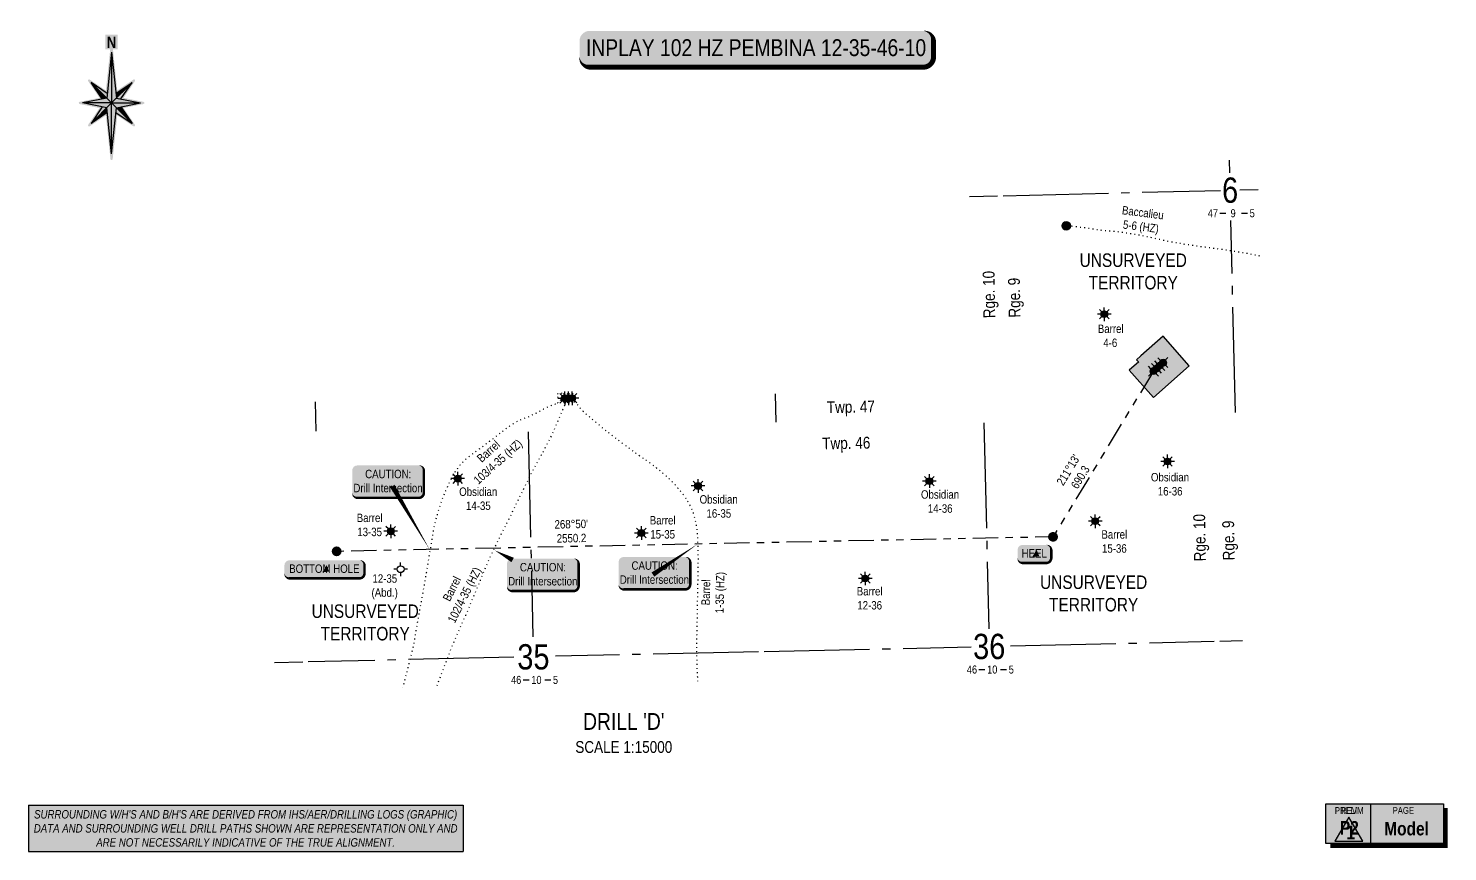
# Model space of a CAD drawing. Extents: x 608923 to 639703, y 5874498 to 5880756.
# Drawn here: x 618103 to 623152, y 5874498 to 5877428 of the extents above; entities that cross this region are included whole.
import ezdxf
from ezdxf.enums import TextEntityAlignment as Align

# ---------------------------------------------------------------- set-up
doc = ezdxf.new("R2010")
doc.units = 0
doc.header["$LTSCALE"] = 5
for name, pattern in [('foc-DOT', [1, 0.2, -0.8]), ('foc-DRILLPATH', [14.75, 6, -1.75, 1.75, -1.75, 1.75, -1.75]), ('foc-QUARTERLINE', [33, 25, -3, 2, -3])]:
    doc.linetypes.add(name, pattern=pattern)
for name, color, linetype in [('10', 1, 'Continuous'), ('9', 3, 'Continuous'), ('AS-DRILL', 8, 'foc-DOT'), ('AS-DRILL-T', 8, 'Continuous'), ('AS-UNDERLAY-H', 141, 'Continuous'), ('C-WS-S', 8, 'Continuous'), ('CG-NORTH', 7, 'Continuous'), ('CG-NOTES', 7, 'Continuous'), ('CG-PRELIM', 7, 'Continuous'), ('CG-REVISION', 7, 'Continuous'), ('D-TXT', 6, 'Continuous'), ('DETAIL-T', 7, 'Continuous'), ('F-WS-S', 8, 'Continuous'), ('L-BD', 7, 'Continuous'), ('L-MON', 1, 'Continuous'), ('L-SECLBL', 7, 'Continuous'), ('L-SECQ', 8, 'foc-QUARTERLINE'), ('L-UNS-T', 3, 'Continuous'), ('P-PDRILLPATH', 12, 'foc-DRILLPATH'), ('P-PROPOSED', 10, 'Continuous'), ('P-PROPOSED-H', 21, 'Continuous')]:
    doc.layers.add(name, color=color, linetype=linetype)
doc.styles.add('0', font='ARIALN.TTF')
doc.styles.add('80', font='ARIALN.TTF', dxfattribs={"height": 10})
doc.styles.add('80CG', font='ARIALN.TTF', dxfattribs={"height": 10})
doc.styles.add('80L', font='ARIALN.TTF', dxfattribs={"height": 10})
doc.styles.add('BOLD', font='ARIALNB.TTF')
doc.styles.add('SIMPLEX', font='ARIALN.TTF')

# ---------------------------------------------------------------- blocks, each defined once
blk = doc.blocks.new('WC')
at = {"layer": 'L-MON'}
h = blk.add_hatch(color=255, dxfattribs=at)
h.dxf.hatch_style = 1
edge = h.paths.add_edge_path()
edge.add_arc((0, 0), 0.9, 0, 360)
at = {"layer": 'L-MON', "color": 240, "flags": 128}
for points in [[(-0.62, 0.5), (-1.23, 1.12)], [(0.52, 0.61), (1.13, 1.21)], [(-1.18, -1.18), (-0.56, -0.57)], [(1.16, -1.18), (0.56, -0.57)]]:
    blk.add_lwpolyline(points, dxfattribs=at)
at = {"layer": 'L-MON', "color": 240}
for radius in [0.8, 0.373]:
    blk.add_circle((0, 0), radius, dxfattribs=at)
blk = doc.blocks.new('L-SECLBL')
at = {"layer": '9', "color": 7}
for p, q in [((-5.1, -27.8), (-12.3, -27.8)), ((20.7, -27.8), (13.5, -27.8))]:
    blk.add_line(p, q, dxfattribs=at)
at = {"layer": '10', "color": 2, "style": 'SIMPLEX'}
blk.add_attdef('SEC', text='', height=30, dxfattribs=at).set_placement((0, 0), align=Align.MIDDLE)
at = {"layer": '10', "color": 5, "style": '80L'}
blk.add_attdef('TWP', text='', height=9.5, dxfattribs=at).set_placement((-14.4, -27.4), align=Align.MIDDLE_RIGHT)
blk.add_attdef('RGE', text='', height=9.5, dxfattribs=at).set_placement((3.6, -27.4), align=Align.MIDDLE_CENTER)
blk.add_attdef('MER', text='', height=9.5, dxfattribs=at).set_placement((23.2, -27.4), align=Align.MIDDLE_LEFT)
blk = doc.blocks.new('*U638')
h = blk.add_hatch(color=254)
edge = h.paths.add_edge_path()
edge.add_line((-41.5, -11.5), (41.5, -11.5))
edge.add_arc((41.5, -5.5), 6, 270, 360)
edge.add_line((47.5, -5.5), (47.5, 4))
edge.add_arc((41.5, 4), 6, 0, 90)
edge.add_line((41.5, 10), (-41.5, 10))
edge.add_arc((-41.5, 4), 6, 90, 180)
edge.add_line((-47.5, 4), (-47.5, -5.5))
edge.add_arc((-41.5, -5.5), 6, 180, 270)
at = {"color": 1, "flags": 128}
blk.add_lwpolyline([(-41.5, -11.5, 3, 3, 0), (41.5, -11.5, 3, 3, 0.414214), (47.5, -5.5, 3, 3, 0), (47.5, 4, 3, 0, 0.414214), (41.5, 10, 0, 0, 0), (-41.5, 10, 0, 0, 0.414214), (-47.5, 4, 0, 0, 0), (-47.5, -5.5, 0, 3, 0.414214)], format="xyseb", close=True, dxfattribs=at)
blk.add_lwpolyline([(5.8, -3.4, 0, 10, 0), (0, 0, 5, 5, 0)], format="xyseb", dxfattribs=at)
at = {"color": 1, "style": '80'}
blk.add_attdef('ENTER_TEXT_001', (-36, -5), '', height=10, dxfattribs=at)
blk = doc.blocks.new('GAS')
h = blk.add_hatch(color=255)
h.dxf.hatch_style = 1
edge = h.paths.add_edge_path()
edge.add_arc((0, 0), 0.9, 0, 360)
for p, q in [((-0.81, 0), (-1.62, 0)), ((-0.57, 0.57), (-1.14, 1.14)), ((0, 0.81), (0, 1.62)), ((0.57, 0.57), (1.14, 1.14)), ((1.62, 0), (0.81, 0)), ((-0.57, -0.57), (-1.14, -1.14)), ((0, -0.81), (0, -1.62)), ((1.14, -1.14), (0.57, -0.57))]:
    blk.add_line(p, q)
blk.add_circle((0, 0), 0.8)
blk = doc.blocks.new('BH-Existing')
at = {"layer": 'AS-DRILL-T'}
h = blk.add_hatch(color=256, dxfattribs=at)
h.dxf.hatch_style = 1
edge = h.paths.add_edge_path()
edge.add_arc((0, 0), 1, 0, 360)
blk.add_circle((0, 0), 1, dxfattribs=at)
blk = doc.blocks.new('GABD')
for p, q in [((-0.81, 0), (-1.62, 0)), ((0, 0.81), (0, 1.62)), ((1.62, 0), (0.81, 0)), ((0, -0.81), (0, -1.62))]:
    blk.add_line(p, q)
blk.add_circle((0, 0), 0.8)
blk = doc.blocks.new('*U642')
h = blk.add_hatch(color=50)
edge = h.paths.add_edge_path()
edge.add_line((-36.5, -20), (36.5, -20))
edge.add_arc((36.5, -14), 6, 270, 360)
edge.add_line((42.5, -14), (42.5, 12.5))
edge.add_arc((36.5, 12.5), 6, 0, 90)
edge.add_line((36.5, 18.5), (-36.5, 18.5))
edge.add_arc((-36.5, 12.5), 6, 90, 180)
edge.add_line((-42.5, 12.5), (-42.5, -14))
edge.add_arc((-36.5, -14), 6, 180, 270)
at = {"color": 240, "flags": 128}
blk.add_lwpolyline([(-36.5, -20, 3, 3, 0), (36.5, -20, 3, 3, 0.414214), (42.5, -14, 3, 3, 0), (42.5, 12.5, 3, 0, 0.414214), (36.5, 18.5, 0, 0, 0), (-36.5, 18.5, 0, 0, 0.414214), (-42.5, 12.5, 0, 0, 0), (-42.5, -14, 0, 3, 0.414214)], format="xyseb", close=True, dxfattribs=at)
at = {"color": 240, "style": '80'}
blk.add_attdef('ENTER_TEXT_001', (-26.8, -4.9), '', height=10, dxfattribs=at)
blk = doc.blocks.new('rev')
at = {"layer": 'AS-UNDERLAY-H'}
h = blk.add_hatch(color=256, dxfattribs=at)
h.dxf.hatch_style = 1
h.paths.add_polyline_path([(-71.5, -23.2), (-71.5, 24.2), (67.8, 24.2), (67.8, -23.2)])
blk.add_line((-18.5, 24.2), (-18.5, -23.2))
at = {"color": 5, "flags": 128}
blk.add_lwpolyline([(-44.4, 8.2), (-60.9, -20.4), (-27.8, -20.4)], close=True, dxfattribs=at)
at = {"layer": 'CG-NOTES', "flags": 128}
blk.add_lwpolyline([(-71.5, -23.2), (-71.5, 24.2), (67.8, 24.2), (67.8, -23.2)], close=True, dxfattribs=at)
at = {"layer": 'CG-NOTES', "const_width": 5, "flags": 128}
blk.add_lwpolyline([(70.3, 19.2), (70.3, -25.7), (-66.5, -25.7)], dxfattribs=at)
at = {"attachment_point": 1}
for s, width, insert, char_height, style in [('\\pi4.196;REV.', 28.288, (-57.7, 20.1), 8, '80L'), ('\\pi3.528;PAGE', 31.329, (4, 20.2), 8, '80L'), ('\\pi6.7268;{\\fArial Narrow|b1|i0|c0|p34;\\C14;1}', 19.216, (-53.9, -2), 16, '80')]:
    blk.add_mtext_dynamic_manual_height_columns(s, width=width, gutter_width=45, heights=[0], dxfattribs=dict(at, insert=insert, char_height=char_height, style=style))
at = {"layer": 'CG-NOTES', "linetype": 'Continuous', "insert": (24.1, -5.5), "char_height": 16, "attachment_point": 5, "style": '80CG'}
blk.add_mtext('{\\fArial Narrow|b1|i0|c0|p34;\\C14;Model}', dxfattribs=at)
blk = doc.blocks.new('blk_Prelim_page')
h = blk.add_hatch(color=141)
h.dxf.hatch_style = 1
h.paths.add_polyline_path([(-71.5, -23.2), (-71.5, 24.2), (67.8, 24.2), (67.8, -23.2)])
blk.add_line((-18.5, 24.2), (-18.5, -23.2))
at = {"layer": 'CG-NOTES', "flags": 128}
blk.add_lwpolyline([(-71.5, -23.2), (-71.5, 24.2), (67.8, 24.2), (67.8, -23.2)], close=True, dxfattribs=at)
at = {"layer": 'CG-NOTES', "const_width": 5, "flags": 128}
blk.add_lwpolyline([(70.3, 19.2), (70.3, -25.7), (-66.5, -25.7)], dxfattribs=at)
at = {"attachment_point": 1}
for s, width, insert, char_height, style in [('\\pi-2.2187;PRELIM', 28.288, (-58.8, 20.1), 8, '80L'), ('\\pi3.528;PAGE', 31.329, (4, 20.2), 8, '80L'), ('\\pi10.693;{\\fArial Narrow|b1|i0|c0|p34;\\C14;P2}', 41.555, (-65.7, 3.6), 16, '80')]:
    blk.add_mtext_dynamic_manual_height_columns(s, width=width, gutter_width=45, heights=[0], dxfattribs=dict(at, insert=insert, char_height=char_height, style=style))
at = {"layer": 'CG-NOTES', "linetype": 'Continuous', "insert": (24.1, -5.5), "char_height": 16, "attachment_point": 5, "style": '80CG'}
blk.add_mtext('{\\fArial Narrow|b1|i0|c0|p34;\\C14;Model}', dxfattribs=at)
blk = doc.blocks.new('NORTH')
h = blk.add_hatch(color=141)
h.dxf.hatch_style = 1
edge = h.paths.add_edge_path()
edge.add_line((-2.5, 97.8), (-11.3, 97.8))
edge.add_line((-11.3, 97.8), (-11.3, 124.5))
edge.add_line((-11.3, 124.5), (11.4, 124.5))
edge.add_line((11.4, 124.5), (11.4, 97.8))
edge.add_line((11.4, 97.8), (2.5, 97.8))
edge.add_line((2.5, 97.8), (10.4, 22.8))
edge.add_line((10.4, 22.8), (39.9, 42.7))
edge.add_arc((41, 41), 2, -34, 124, ccw=False)
edge.add_line((42.7, 39.9), (22, 9.2))
edge.add_line((22, 9.2), (58.3, 2))
edge.add_arc((57.9, 0), 2, -78.6499, 78.6499, ccw=False)
edge.add_line((58.3, -2), (22, -9.2))
edge.add_line((22, -9.2), (42.7, -39.9))
edge.add_arc((41, -41), 2, -124, 34, ccw=False)
edge.add_line((39.9, -42.7), (10.4, -22.8))
edge.add_line((10.4, -22.8), (2, -102.6))
edge.add_arc((0, -102.4), 2, 186, 354, ccw=False)
edge.add_line((-2, -102.6), (-10.4, -22.8))
edge.add_line((-10.4, -22.8), (-39.9, -42.7))
edge.add_arc((-41, -41), 2, 146, 304, ccw=False)
edge.add_line((-42.7, -39.9), (-22, -9.2))
edge.add_line((-22, -9.2), (-58.3, -2))
edge.add_arc((-57.9, 0), 2, 101.3501, 258.6499, ccw=False)
edge.add_line((-58.3, 2), (-22, 9.2))
edge.add_line((-22, 9.2), (-42.7, 39.9))
edge.add_arc((-41, 41), 2, 56, 214, ccw=False)
edge.add_line((-39.9, 42.7), (-10.4, 22.8))
edge.add_line((-10.4, 22.8), (-2.5, 97.8))
at = {"linetype": 'Continuous'}
for points in [[(0, 92.8), (-8.8, 8.8), (0, 0)], [(-37.3, 37.3), (-17, 7.2), (-8.8, 8.8)], [(37.3, 37.3), (7.9, 17.5), (8.8, 8.8)], [(0, 0), (-52.8, 0), (-8.8, -8.8)], [(8.8, 8.8), (0, 0), (52.8, 0)], [(8.8, -8.8), (0, 0), (0, -92.8)], [(-7.9, -17.5), (-8.8, -8.8), (-37.3, -37.3)], [(17, -7.2), (8.8, -8.8), (37.3, -37.3)]]:
    blk.add_hatch(color=14, dxfattribs=at).paths.add_polyline_path(points)
at = {"color": 14, "linetype": 'Continuous'}
for p, q in [((0, 92.8), (-8.8, 8.8)), ((0, 92.8), (0, 0)), ((0, 92.8), (8.8, 8.8)), ((0, 0), (-37.3, 37.3)), ((-17, 7.2), (-37.3, 37.3)), ((-7.9, 17.5), (-37.3, 37.3)), ((0, 0), (37.3, 37.3)), ((7.9, 17.5), (37.3, 37.3)), ((17, 7.2), (37.3, 37.3)), ((-8.8, 8.8), (-52.8, 0)), ((0, 0), (-52.8, 0)), ((0, 0), (-37.3, -37.3)), ((0, 0), (37.3, -37.3)), ((0, -92.8), (0, 0)), ((0, 0), (52.8, 0)), ((8.8, 8.8), (52.8, 0)), ((-8.8, -8.8), (-52.8, 0)), ((-17, -7.2), (-37.3, -37.3)), ((-7.9, -17.5), (-37.3, -37.3)), ((0, -92.8), (-8.8, -8.8)), ((0, -92.8), (8.8, -8.8)), ((7.9, -17.5), (37.3, -37.3)), ((8.8, -8.8), (52.8, 0)), ((16.9, -7), (17, -7.2)), ((17, -7.2), (37.3, -37.3))]:
    blk.add_line(p, q, dxfattribs=at)
at = {"color": 14, "style": 'BOLD'}
blk.add_text('N', height=21.1, dxfattribs=at).set_placement((0, 110.6), align=Align.MIDDLE_CENTER)
blk = doc.blocks.new('*T230')
at = {"layer": 'CG-NOTES', "color": 0, "lineweight": -2, "transparency": 16777216}
for p, q in [((0, 0), (515.7, 0)), ((0, 0), (0, -55)), ((515.7, 0), (515.7, -55)), ((0, -55), (515.7, -55))]:
    blk.add_line(p, q, dxfattribs=at)
at = {"layer": 'CG-NOTES', "color": 254, "transparency": 16777216}
blk.add_solid([(0, 0), (0, -55), (515.7, 0), (515.7, -55)], dxfattribs=at)
at = {"layer": 'CG-NOTES', "transparency": 16777216, "insert": (257.8, -27.5), "char_height": 10, "width": 510.698, "attachment_point": 5, "style": '0'}
blk.add_mtext("{\\fArial Narrow|b0|i1|c0|p34;SURROUNDING W/H'S AND B/H'S ARE DERIVED FROM IHS/AER/DRILLING LOGS (GRAPHIC) DATA AND SURROUNDING WELL DRILL PATHS SHOWN ARE REPRESENTATION ONLY AND ARE NOT NECESSARILY INDICATIVE OF THE TRUE ALIGNMENT.}", dxfattribs=at)
blk = doc.blocks.new('Drill Disclaimer')
blk.add_blockref('*T230', (-221, 20.2))
blk = doc.blocks.new('*U731')
h = blk.add_hatch(color=255)
edge = h.paths.add_edge_path()
edge.add_line((-99, -11.5), (99, -11.5))
edge.add_arc((99, -5.5), 6, 270, 360)
edge.add_line((105, -5.5), (105, 4))
edge.add_arc((99, 4), 6, 0, 90)
edge.add_line((99, 10), (-99, 10))
edge.add_arc((-99, 4), 6, 90, 180)
edge.add_line((-105, 4), (-105, -5.5))
edge.add_arc((-99, -5.5), 6, 180, 270)
at = {"color": 14, "flags": 128}
blk.add_lwpolyline([(-99, -11.5, 3, 3, 0), (99, -11.5, 3, 3, 0.414214), (105, -5.5, 3, 3, 0), (105, 4, 3, 0, 0.414214), (99, 10, 0, 0, 0), (-99, 10, 0, 0, 0.414214), (-105, 4, 0, 0, 0), (-105, -5.5, 0, 3, 0.414214)], format="xyseb", close=True, dxfattribs=at)
at = {"color": 14, "style": '80'}
blk.add_attdef('DRILL_001', (-16.45, -5), '', height=10, dxfattribs=at)
blk = doc.blocks.new('plbh')
at = {"layer": 'L-MON'}
h = blk.add_hatch(color=255, dxfattribs=at)
h.dxf.hatch_style = 1
edge = h.paths.add_edge_path()
edge.add_arc((0, 0), 1.16, 0, 360)
h = blk.add_hatch(color=256, dxfattribs=at)
h.dxf.hatch_style = 1
h.paths.add_polyline_path([(-0.96, 0, 1), (0.96, 0, 1)])
h.paths.add_polyline_path([(0.91, 0, -1), (-0.91, 0, -1)], flags=16)
h.paths.add_polyline_path([(0.45, 0, -1), (-0.45, 0, -1)], flags=0)
h = blk.add_hatch(color=256, dxfattribs=at)
h.dxf.hatch_style = 1
h.paths.add_polyline_path([(-0.45, 0, 1), (0.45, 0, 1)])
h.paths.add_polyline_path([(0.4, 0, -1), (-0.4, 0, -1)], flags=16)
at = {"layer": 'L-MON', "color": 240}
for radius in [0.96, 0.91, 0.45, 0.4]:
    blk.add_circle((0, 0), radius, dxfattribs=at)
blk = doc.blocks.new('*U727')
h = blk.add_hatch(color=254)
edge = h.paths.add_edge_path()
edge.add_line((-14, -11.5), (14, -11.5))
edge.add_arc((14, -5.5), 6, 270, 360)
edge.add_line((20, -5.5), (20, 4))
edge.add_arc((14, 4), 6, 0, 90)
edge.add_line((14, 10), (-14, 10))
edge.add_arc((-14, 4), 6, 90, 180)
edge.add_line((-20, 4), (-20, -5.5))
edge.add_arc((-14, -5.5), 6, 180, 270)
at = {"color": 1, "flags": 128}
blk.add_lwpolyline([(-14, -11.5, 3, 3, 0), (14, -11.5, 3, 3, 0.414214), (20, -5.5, 3, 3, 0), (20, 4, 3, 0, 0.414214), (14, 10, 0, 0, 0), (-14, 10, 0, 0, 0.414214), (-20, 4, 0, 0, 0), (-20, -5.5, 0, 3, 0.414214)], format="xyseb", close=True, dxfattribs=at)
blk.add_lwpolyline([(5.8, -3.4, 0, 10, 0), (0, 0, 5, 5, 0)], format="xyseb", dxfattribs=at)
at = {"color": 1, "style": '80'}
blk.add_attdef('ENTER_TEXT_001', (-36, -5), '', height=10, dxfattribs=at)

msp = doc.modelspace()

# ---------------------------------------------------------------- hatches: boundary and pattern name
at = {"layer": 'P-PROPOSED-H'}
h = msp.add_hatch(color=256, dxfattribs=at)
h.dxf.hatch_style = 1
h.paths.add_polyline_path([(622053.201, 5876241.703), (622019.569, 5876212), (622105.589, 5876114.603), (622232.954, 5876227.091), (622140.317, 5876331.98), (622061.036, 5876261.96), (622045.939, 5876248.626), (622053.078, 5876241.716)])

# ---------------------------------------------------------------- linework, layer by layer
at = {"color": 240, "flags": 128}
for points in [[(619531.711, 5875571.063, 0, 17.993, 0), (619397.619, 5875798.994, 0, 0, 0)], [(620484.126, 5875592.737, 0, 17.993, 0), (620324.945, 5875484.023, 0, 0, 0)], [(619762.519, 5875570.127, 0, 17.993, 0), (619825.677, 5875536.063, 0, 0, 0)]]:
    msp.add_lwpolyline(points, format="xyseb", dxfattribs=at)
at = {"layer": 'AS-DRILL', "ltscale": 3, "flags": 128}
for points in [[(622484.004, 5876617.478), (622477.788, 5876618.754), (622468.469, 5876620.683), (622459.122, 5876622.571), (622449.756, 5876624.358), (622440.382, 5876626.125), (622430.998, 5876627.842), (622421.626, 5876629.48), (622412.216, 5876631.056), (622402.819, 5876632.513), (622393.42, 5876634.049), (622384.007, 5876635.705), (622374.609, 5876637.192), (622365.164, 5876638.548), (622355.711, 5876639.853), (622346.268, 5876641.118), (622336.826, 5876642.364), (622327.373, 5876643.609), (622317.902, 5876644.814), (622308.499, 5876646.1), (622299.046, 5876647.365), (622289.562, 5876648.66), (622280.119, 5876649.935), (622270.646, 5876651.2), (622261.221, 5876652.576), (622251.795, 5876653.992), (622242.347, 5876655.447), (622232.899, 5876656.953), (622223.452, 5876658.378), (622214.016, 5876659.804), (622204.615, 5876661.4), (622195.214, 5876663.017), (622185.822, 5876664.673), (622176.419, 5876666.35), (622167.008, 5876667.966), (622157.615, 5876669.643), (622148.248, 5876671.52), (622138.955, 5876673.63), (622129.719, 5876675.87), (622120.415, 5876678.009), (622111.113, 5876680.118), (622101.829, 5876682.238), (622092.499, 5876684.256), (622083.119, 5876686.223), (622073.752, 5876688.101), (622064.407, 5876689.889), (622054.993, 5876691.605), (622045.633, 5876693.193), (622036.251, 5876694.82), (622026.831, 5876696.396), (622017.384, 5876697.851), (622007.967, 5876699.297), (621998.541, 5876700.663), (621989.118, 5876701.969), (621979.694, 5876703.275), (621970.244, 5876704.42), (621960.76, 5876705.325), (621951.209, 5876706.067), (621941.671, 5876706.74), (621932.178, 5876707.594), (621922.707, 5876708.749), (621913.254, 5876710.024), (621903.813, 5876711.22), (621894.351, 5876712.455), (621884.944, 5876713.921), (621875.553, 5876715.498), (621866.105, 5876716.994), (621856.642, 5876718.278), (621847.163, 5876719.393), (621837.683, 5876720.518), (621828.221, 5876721.743), (621818.748, 5876723.017), (621809.271, 5876724.042), (621795.547, 5876725.305)], [(620011.037, 5876111.114), (620011.037, 5876111.114), (620011.037, 5876111.114), (620011.007, 5876111.134), (620010.976, 5876111.143), (620010.907, 5876111.121), (620010.768, 5876111.068), (620010.531, 5876110.963), (620010.253, 5876110.866), (620009.903, 5876110.828), (620009.503, 5876110.849), (620009.132, 5876110.87), (620008.832, 5876110.873), (620008.472, 5876110.855), (620008.042, 5876110.865), (620007.512, 5876110.873), (620007.032, 5876110.842), (620006.615, 5876110.712), (620006.208, 5876110.583), (620005.851, 5876110.464), (620005.504, 5876110.316), (620005.326, 5876110.222), (620005.148, 5876110.138), (620004.92, 5876110.073), (620004.288, 5876109.698), (620003.368, 5876108.847), (620001.99, 5876107.864), (619999.954, 5876106.807), (619997.63, 5876105.643), (619995.577, 5876104.455), (619993.966, 5876103.198), (619992.579, 5876102.175), (619991.236, 5876101.434), (619990.313, 5876100.672), (619989.876, 5876100.102), (619989.595, 5876099.705), (619989.464, 5876099.332), (619989.409, 5876099.101), (619989.444, 5876098.912), (619989.557, 5876098.764), (619989.598, 5876098.715), (619989.459, 5876098.672), (619989.222, 5876098.557), (619989.054, 5876098.473), (619988.945, 5876098.42), (619988.767, 5876098.336), (619988.511, 5876098.13), (619988.199, 5876097.783), (619987.83, 5876097.334), (619987.541, 5876096.857), (619987.477, 5876096.566), (619987.411, 5876096.424), (619987.166, 5876096.208), (619986.813, 5876095.9), (619986.497, 5876095.723), (619986.288, 5876095.648), (619986.08, 5876095.583), (619985.747, 5876095.685), (619985.464, 5876095.809), (619985.316, 5876095.745), (619985.209, 5876095.623), (619985.19, 5876095.562), (619985.29, 5876095.565), (619985.871, 5876095.538), (619986.303, 5876095.468), (619986.754, 5876095.429), (619987.233, 5876095.47), (619987.394, 5876095.413), (619987.321, 5876095.102), (619986.845, 5876094.501), (619986.131, 5876093.794), (619985.041, 5876092.938), (619983.747, 5876092.208), (619981.992, 5876091.537), (619979.996, 5876090.931), (619977.452, 5876090.212), (619974.848, 5876089.462), (619971.879, 5876088.543), (619968.86, 5876087.573), (619965.439, 5876086.303), (619961.912, 5876084.831), (619957.435, 5876082.917), (619952.293, 5876080.788), (619946.927, 5876078.403), (619941.556, 5876075.758), (619935.753, 5876072.813), (619930.218, 5876069.924), (619924.687, 5876066.896), (619918.584, 5876063.483), (619912.043, 5876059.981), (619905.292, 5876056.494), (619898.076, 5876052.796), (619890.689, 5876049.115), (619882.807, 5876045.661), (619875.112, 5876042.753), (619865.75, 5876039.285), (619857.303, 5876036.039), (619847.105, 5876031.492), (619838.072, 5876026.762), (619828.397, 5876021.246), (619819.897, 5876015.948), (619809.895, 5876009.015), (619801.085, 5876002.44), (619791.618, 5875995.289), (619782.252, 5875988.08), (619772.6, 5875980.275), (619763.29, 5875972.808), (619752.745, 5875964.701), (619742.578, 5875957.094), (619731.92, 5875949.116), (619721.36, 5875941.199), (619710.441, 5875933.245), (619699.588, 5875925.491), (619688.216, 5875917.236), (619677.605, 5875909.369), (619666.651, 5875900.763), (619656.272, 5875891.931), (619646.016, 5875882.141), (619637.428, 5875872.45), (619628.952, 5875861.38), (619621.462, 5875850.454), (619614.008, 5875838.029), (619607.982, 5875826.526), (619596.351, 5875802.231), (619587.035, 5875782.05), (619576.505, 5875756.859), (619567.326, 5875731.22), (619559.281, 5875705.377), (619552.083, 5875678.863), (619545.726, 5875652.259), (619540.507, 5875625.381), (619536.066, 5875598.141), (619531.711, 5875571.063), (619527.217, 5875544.372), (619522.789, 5875516.992), (619518.371, 5875490.053), (619513.681, 5875463.177), (619508.92, 5875436.359), (619503.983, 5875409.378), (619499.011, 5875382.616), (619494.145, 5875355.556), (619489.332, 5875328.847), (619484.46, 5875301.627), (619479.989, 5875274.827), (619475.479, 5875247.975), (619470.211, 5875221.036), (619463.731, 5875194.579), (619456.653, 5875168.008), (619449.915, 5875141.485), (619443.333, 5875115.116), (619436.912, 5875089.57), (619434.714, 5875080.911)], [(620024.047, 5876111.527), (620024.047, 5876111.527), (620023.937, 5876111.494), (620023.798, 5876111.451), (620023.688, 5876111.458), (620023.646, 5876111.547), (620023.645, 5876111.587), (620023.661, 5876111.758), (620023.728, 5876111.889), (620023.796, 5876112.011), (620023.842, 5876112.142), (620023.912, 5876112.184), (620023.942, 5876112.165), (620024.003, 5876112.136), (620024.152, 5876112.159), (620024.231, 5876112.221), (620024.132, 5876112.149), (620024.036, 5876111.987), (620023.949, 5876111.845), (620023.81, 5876111.801), (620023.708, 5876111.889), (620023.667, 5876111.948), (620023.665, 5876112.018), (620023.607, 5876112.377), (620023.411, 5876112.652), (620023.073, 5876112.985), (620022.491, 5876113.491), (620021.686, 5876114.113), (620020.569, 5876114.837), (620019.442, 5876115.571), (620018.228, 5876116.594), (620017.075, 5876118.007), (620014.933, 5876121.109), (620013.863, 5876122.394), (620011.091, 5876124.601), (620008.245, 5876126.135), (620005.042, 5876127.512), (620002.247, 5876128.557), (619999.347, 5876129.37), (619996.808, 5876129.752), (619994.068, 5876129.698), (619991.678, 5876129.243), (619989.057, 5876128.402), (619987.099, 5876127.417), (619985.269, 5876126.094), (619983.88, 5876124.761), (619982.833, 5876123.327), (619982.334, 5876121.955), (619982.331, 5876120.384), (619982.683, 5876119.012), (619983.395, 5876117.618), (619984.474, 5876116.363), (619986.033, 5876115.148), (619987.712, 5876114.327), (619989.612, 5876113.931), (619991.422, 5876113.933), (619993.129, 5876114.112), (619994.606, 5876114.267), (619996.126, 5876114.252), (619997.521, 5876114.044), (619999.08, 5876113.7), (620000.528, 5876113.343), (620002.108, 5876112.95), (620003.617, 5876112.585), (620005.226, 5876112.212), (620006.645, 5876111.824), (620008.128, 5876111.288), (620009.28, 5876110.775), (620010.485, 5876110.143), (620011.449, 5876109.545), (620012.374, 5876108.906), (620013.195, 5876108.465), (620014.151, 5876108.207), (620015.021, 5876108.197), (620015.738, 5876108.344), (620016.197, 5876108.394), (620016.489, 5876108.311), (620016.583, 5876108.163), (620016.399, 5876107.879), (620016.037, 5876107.52), (620015.568, 5876107.049), (620015.068, 5876106.628), (620014.536, 5876106.255), (620014.043, 5876105.974), (620013.588, 5876105.733), (620013.253, 5876105.515), (620012.969, 5876105.269), (620012.745, 5876105.004), (620012.472, 5876104.687), (620012.247, 5876104.452), (620012.041, 5876104.297), (620011.863, 5876104.213), (620011.714, 5876104.17), (620011.624, 5876104.157), (620011.586, 5876104.086), (620011.592, 5876103.827), (620011.612, 5876103.377), (620011.731, 5876102.97), (620011.982, 5876102.505), (620012.232, 5876102.101), (620012.502, 5876101.667), (620012.81, 5876101.314), (620013.119, 5876100.921), (620013.337, 5876100.576), (620013.457, 5876100.169), (620013.425, 5876099.798), (620013.385, 5876099.387), (620013.392, 5876099.057), (620013.44, 5876098.718), (620013.537, 5876098.42), (620013.674, 5876098.133), (620013.799, 5876097.926), (620013.913, 5876097.749), (620014.017, 5876097.571), (620014.141, 5876097.374), (620014.276, 5876097.167), (620014.391, 5876096.979), (620014.513, 5876096.872), (620014.595, 5876096.794), (620014.597, 5876096.724), (620014.599, 5876096.614), (620014.612, 5876096.494), (620014.594, 5876096.404), (620014.556, 5876096.303), (620014.48, 5876096.151), (620014.347, 5876095.828), (620014.115, 5876095.053), (620013.842, 5876093.896), (620013.236, 5876091.961), (620012.17, 5876089.636), (620010.551, 5876086.538), (620008.894, 5876083.359), (620006.886, 5876079.381), (620004.931, 5876075.225), (620002.769, 5876070.123), (620000.846, 5876065.038), (619998.749, 5876059.257), (619996.51, 5876053.574), (619993.708, 5876047.138), (619990.882, 5876040.881), (619987.722, 5876033.505), (619984.833, 5876026.527), (619981.668, 5876018.891), (619978.669, 5876011.46), (619975.114, 5876002.996), (619971.656, 5875995.103), (619967.289, 5875985.83), (619963.02, 5875977.539), (619953.323, 5875958.71), (619943.69, 5875939.281), (619933.361, 5875919.227), (619927.614, 5875908.671), (619922.158, 5875898.913), (619915.817, 5875887.643), (619909.593, 5875876.936), (619902.765, 5875865.095), (619896.693, 5875853.431), (619890.895, 5875841.634), (619885.008, 5875829.745), (619878.849, 5875817.519), (619872.919, 5875805.808), (619863.899, 5875787.945), (619850.274, 5875760.782), (619838.247, 5875735.897), (619826.675, 5875711.643), (619814.619, 5875686.668), (619802.542, 5875662.212), (619790.139, 5875637.988), (619778.033, 5875613.892), (619766.005, 5875589.437), (619754.065, 5875564.694), (619742.527, 5875539.83), (619731.566, 5875515.08), (619720.912, 5875489.627), (619710.634, 5875464.342), (619700.219, 5875438.935), (619689.855, 5875413.928), (619679.192, 5875388.415), (619668.482, 5875363.22), (619657.865, 5875338.358), (619646.849, 5875313.406), (619635.553, 5875288.448), (619624.195, 5875263.599), (619613.418, 5875238.273), (619603.587, 5875213.128), (619593.727, 5875187.503), (619584.141, 5875161.725), (619574.518, 5875136.655), (619564.813, 5875111.284), (619554.676, 5875085.092), (619554.053, 5875083.627)], [(620036.992, 5876111.826), (620036.992, 5876111.826), (620036.992, 5876111.826), (620036.769, 5876111.531), (620036.498, 5876111.105), (620036.416, 5876110.773), (620036.472, 5876110.504), (620036.643, 5876110.058), (620036.418, 5876109.842), (620035.884, 5876109.98), (620035.362, 5876110.068), (620034.941, 5876110.108), (620034.295, 5876110.384), (620033.214, 5876110.379), (620032.453, 5876110.421), (620031.983, 5876110.85), (620030.92, 5876111.406), (620029.955, 5876112.044), (620030.484, 5876112.526), (620031.789, 5876112.306), (620032.248, 5876112.387), (620032.349, 5876112.339), (620032.538, 5876111.943), (620032.661, 5876111.836), (620032.753, 5876111.738), (620032.946, 5876111.583), (620033.557, 5876111.117), (620034.577, 5876110.3), (620036.086, 5876109.035), (620037.683, 5876107.451), (620039.266, 5876105.607), (620040.925, 5876103.545), (620042.897, 5876101.28), (620045.27, 5876099.024), (620048.094, 5876096.739), (620051.18, 5876094.36), (620053.901, 5876091.762), (620056.563, 5876088.683), (620059.487, 5876085.069), (620062.684, 5876080.912), (620066.433, 5876076.238), (620070.718, 5876071.335), (620075.753, 5876065.98), (620081.129, 5876060.593), (620087.197, 5876055.112), (620093.925, 5876049.656), (620101.03, 5876043.909), (620108.295, 5876037.736), (620116.081, 5876031.074), (620124.316, 5876024.062), (620133.06, 5876016.643), (620142.178, 5876009.062), (620151.708, 5876001.37), (620158.26, 5875996.19), (620164.961, 5875991.014), (620171.754, 5875985.779), (620178.607, 5875980.536), (620185.521, 5875975.285), (620192.427, 5875969.913), (620203.122, 5875961.578), (620213.772, 5875953.493), (620224.508, 5875945.599), (620235.404, 5875937.669), (620246.151, 5875929.735), (620256.939, 5875921.713), (620267.743, 5875913.88), (620278.714, 5875906.202), (620289.632, 5875898.612), (620300.643, 5875890.945), (620311.573, 5875883.256), (620322.479, 5875875.346), (620329.587, 5875869.919), (620336.617, 5875864.37), (620343.557, 5875858.819), (620350.521, 5875853.109), (620357.398, 5875847.256), (620364.258, 5875841.323), (620371.127, 5875835.39), (620377.938, 5875829.366), (620384.603, 5875823.169), (620391.021, 5875816.866), (620401.96, 5875805.336), (620413.189, 5875792.572), (620418.342, 5875786.449), (620424.145, 5875779.442), (620429.772, 5875772.29), (620435.225, 5875764.884), (620440.4, 5875757.402), (620445.358, 5875749.764), (620450.108, 5875742.012), (620456.616, 5875730.069), (620462.395, 5875717.65), (620467.419, 5875705.012), (620471.641, 5875691.987), (620475.057, 5875678.822), (620477.858, 5875665.423), (620479.901, 5875651.877), (620481.294, 5875638.365), (620482.43, 5875624.718), (620483.345, 5875611.145), (620483.971, 5875597.476), (620484.416, 5875583.893), (620484.783, 5875570.198), (620485.087, 5875556.611), (620485.304, 5875542.912), (620485.208, 5875529.316), (620484.865, 5875515.615), (620484.56, 5875502.024), (620484.344, 5875488.425), (620484.261, 5875474.72), (620484.176, 5875461.124), (620483.943, 5875447.425), (620483.697, 5875433.826), (620483.414, 5875420.135), (620483.059, 5875406.533), (620482.735, 5875392.842), (620482.46, 5875379.242), (620482.174, 5875365.652), (620481.941, 5875351.953), (620481.816, 5875338.356), (620481.672, 5875324.659), (620481.429, 5875310.96), (620481.144, 5875297.369), (620480.858, 5875283.769), (620480.505, 5875270.077), (620480.109, 5875256.484), (620479.859, 5875242.685), (620479.835, 5875228.991), (620479.92, 5875215.389), (620480.097, 5875201.689), (620480.392, 5875188.102), (620480.649, 5875174.405), (620480.873, 5875160.806), (620481.39, 5875147.124), (620482.124, 5875133.548), (620482.861, 5875119.871), (620483.375, 5875106.279), (620483.414, 5875104.773)]]:
    msp.add_lwpolyline(points, dxfattribs=at)
at = {"layer": 'L-SECQ', "ltscale": 3, "flags": 128}
for points in [[(622376.998, 5876914.333), (622375.95, 5876958.682)], [(621450.629, 5876829.935), (621550.574, 5876831.8)], [(621570.678, 5876832.295), (622343.731, 5876851.317)], [(622412.966, 5876853.02), (622478.399, 5876854.63)], [(622397.167, 5876061.233), (622381.009, 5876744.668)], [(620759.288, 5876127.076), (620761.623, 5876027.018)], [(619126.746, 5875994.697), (619124.327, 5876099.295)], [(621502.693, 5876024.085), (621519.897, 5875290.561)], [(619881.062, 5875992.147), (619897.93, 5875263.04)], [(621596.567, 5875230.025), (622322.176, 5875246.599)], [(622342.279, 5875247.074), (622422.107, 5875249.056)], [(620700.407, 5875209.546), (619978.266, 5875193.185)], [(620720.511, 5875210.015), (621457.281, 5875226.844)], [(619078.672, 5875172.797), (618978.736, 5875170.532)], [(619830.262, 5875189.832), (619098.776, 5875173.259)]]:
    msp.add_lwpolyline(points, dxfattribs=at)
at = {"layer": 'P-PDRILLPATH', "ltscale": 3, "flags": 128}
msp.add_lwpolyline([(622106.107, 5876208.372), (621748.45, 5875618.314), (619199.729, 5875566.754)], dxfattribs=at)
at = {"layer": 'P-PROPOSED'}
msp.add_lwpolyline([(622053.201, 5876241.703), (622019.569, 5876212), (622105.589, 5876114.603), (622232.954, 5876227.091), (622140.317, 5876331.98), (622061.036, 5876261.96), (622045.939, 5876248.626), (622053.078, 5876241.716)], close=True, dxfattribs=at)

# ---------------------------------------------------------------- block references
at = {"xscale": 2.998833000000005, "yscale": 2.998833000000005, "zscale": 2.998833000000005}
msp.add_blockref('Drill Disclaimer', (618765.404, 5874602.601), dxfattribs=at)
at = {"layer": 'AS-DRILL-T', "xscale": 14.99416500000009, "yscale": 14.99416500000009, "zscale": 14.99416500000009}
msp.add_blockref('BH-Existing', (621795.538, 5876725.302), dxfattribs=at)
at = {"layer": 'C-WS-S', "color": 4, "xscale": 14.99416500000009, "yscale": 14.99416500000009, "zscale": 14.99416500000009}
for p in [(620011.007, 5876111.134), (620024.047, 5876111.527), (620036.992, 5876111.826), (622155.73, 5875886.543), (619630.333, 5875825.659), (620485.358, 5875799.482), (621308.448, 5875816.559), (621898.516, 5875674.041), (619392.167, 5875638.218), (620283.742, 5875631.875), (621080.365, 5875470.123)]:
    msp.add_blockref('GAS', p, dxfattribs=at)
at = {"layer": 'CG-NORTH', "xscale": 1.949241450000007, "yscale": 1.949241450000007, "zscale": 1.949241450000007}
msp.add_blockref('NORTH', (618398.74, 5877162.521), dxfattribs=at)
at = {"layer": 'CG-NOTES'}
ref = msp.add_blockref('*U731', (620693.43, 5877358.888), dxfattribs=dict(at, xscale=5.997666000000003, yscale=5.997666000000003, zscale=5.997666000000003))
ref.add_attrib('DRILL_001', 'INPLAY 102 HZ PEMBINA 12-35-46-10', (620086.606, 5877329.288), dxfattribs={"color": 14, "height": 59.97666, "style": '80'})
at = {"layer": 'CG-NOTES', "color": 6, "linetype": 'Continuous'}
ref = msp.add_blockref('*U642', (619382.413, 5875817.064), dxfattribs=dict(at, xscale=2.998833000000007, yscale=2.998833000000007, zscale=2.998833000000007))
ref.add_attrib('ENTER_TEXT_001', 'CAUTION:', (619301.009, 5875827.04), dxfattribs={"layer": '0', "color": 240, "height": 29.9883, "style": '80'})
ref.add_attrib('ENTER_TEXT_002', 'Drill Intersection', (619259.187, 5875777.059), dxfattribs={"layer": '0', "color": 240, "height": 29.98833, "style": '80'})
ref = msp.add_blockref('*U642', (620330.188, 5875491.233), dxfattribs=dict(at, xscale=2.998833000000007, yscale=2.998833000000007, zscale=2.998833000000007))
ref.add_attrib('ENTER_TEXT_001', 'CAUTION:', (620248.784, 5875501.209), dxfattribs={"layer": '0', "color": 240, "height": 29.9883, "style": '80'})
ref.add_attrib('ENTER_TEXT_002', 'Drill Intersection', (620206.962, 5875451.228), dxfattribs={"layer": '0', "color": 240, "height": 29.98833, "style": '80'})
ref = msp.add_blockref('*U642', (619933.039, 5875485.445), dxfattribs=dict(at, xscale=2.998833000000007, yscale=2.998833000000007, zscale=2.998833000000007))
ref.add_attrib('ENTER_TEXT_001', 'CAUTION:', (619851.635, 5875495.421), dxfattribs={"layer": '0', "color": 240, "height": 29.9883, "style": '80'})
ref.add_attrib('ENTER_TEXT_002', 'Drill Intersection', (619809.813, 5875445.44), dxfattribs={"layer": '0', "color": 240, "height": 29.98833, "style": '80'})
at = {"layer": 'CG-PRELIM', "xscale": 2.998833000000005, "yscale": 2.998833000000005, "zscale": 2.998833000000005}
msp.add_blockref('blk_Prelim_page', (622934.017, 5874596.121), dxfattribs=at)
at = {"layer": 'CG-REVISION', "xscale": 2.998833000000007, "yscale": 2.998833000000007, "zscale": 2.998833000000007}
msp.add_blockref('rev', (622934.017, 5874596.121), dxfattribs=at)
at = {"layer": 'F-WS-S', "color": 4, "xscale": 14.99416500000009, "yscale": 14.99416500000009, "zscale": 14.99416500000009}
for name, p in [('GAS', (621930.842, 5876410.768)), ('GABD', (619427.225, 5875503.03))]:
    msp.add_blockref(name, p, dxfattribs=at)
at = {"layer": 'L-BD', "linetype": 'Continuous'}
ref = msp.add_blockref('*U727', (621682.156, 5875559.758), dxfattribs=dict(at, xscale=2.998833000000007, yscale=2.998833000000007, zscale=2.998833000000007))
ref.add_attrib('ENTER_TEXT_001', 'HEEL', (621636.622, 5875544.764), dxfattribs={"layer": '0', "color": 1, "height": 29.9883, "style": '80'})
ref = msp.add_blockref('*U638', (619156.22, 5875505.055), dxfattribs=dict(at, xscale=2.998833000000007, yscale=2.998833000000007, zscale=2.998833000000007))
ref.add_attrib('ENTER_TEXT_001', 'BOTTOM HOLE', (619030.836, 5875490.05), dxfattribs={"layer": '0', "color": 1, "height": 29.98833, "style": '80'})
at = {"layer": 'L-MON', "color": 4}
for name, p, xscale, yscale, zscale in [('WC', (622139.842, 5876238.126), 14.99416500000009, 14.99416500000009, 14.99416500000009), ('WC', (622106.042, 5876208.426), 14.99416500000009, 14.99416500000009, 14.99416500000009), ('WC', (622117.342, 5876218.326), 14.99416500000009, 14.99416500000009, 14.99416500000009), ('WC', (622128.542, 5876228.226), 14.99416500000009, 14.99416500000009, 14.99416500000009), ('plbh', (621748.45, 5875618.314), 14.99416500000002, 14.99416500000002, 14.99416500000002), ('plbh', (619199.729, 5875566.754), 14.99416500000002, 14.99416500000002, 14.99416500000002)]:
    msp.add_blockref(name, p, dxfattribs=dict(at, xscale=xscale, yscale=yscale, zscale=zscale))
at = {"layer": 'L-SECLBL', "color": 4, "xscale": 2.998833000000007, "yscale": 2.998833000000007, "zscale": 2.998833000000007}
for p, values in [((622378.471, 5876852.172), {'SEC': '6', 'TWP': '47', 'RGE': '9', 'MER': '5'}), ((621521.363, 5875228.303), {'SEC': '36', 'TWP': '46', 'RGE': '10', 'MER': '5'}), ((619899.593, 5875191.403), {'SEC': '35', 'TWP': '46', 'RGE': '10', 'MER': '5'})]:
    msp.add_blockref('L-SECLBL', p, dxfattribs=at).add_auto_attribs(values)

# ---------------------------------------------------------------- texts
at = {"layer": 'AS-DRILL-T', "char_height": 29.98833, "attachment_point": 1, "style": '80L'}
for s, width, insert, rotation in [('\\pi8.1468;Baccalieu\\P\\pi17.904;5-6 (HZ)', 160.20074, (621988.094, 5876797.309), 352.783381), ('\\pi70.119;Barrel\\P\\pi9.3851;103/4-35 (HZ)', 226.8271, (619643.286, 5875856.377), 41.915104), ('\\pi65.51;Barrel\\P\\pi4.7763;102/4-35 (HZ)', 217.60936, (619546.051, 5875340.638), 63.402985), ('\\pi29.826;Barrel\\P\\pi2.5279;1-35 (HZ)', 146.24239, (620496.453, 5875345.374), 88.795879)]:
    msp.add_mtext_dynamic_manual_height_columns(s, width=width, gutter_width=50, heights=[0], dxfattribs=dict(at, insert=insert, rotation=rotation))
at = {"layer": 'C-WS-S', "char_height": 29.98833, "attachment_point": 1, "style": '80L'}
for s, width, gutter_width, insert in [('\\pi-40.313;Barrel\\P\\pi-20.829;4-6', 5.96407, 10, (621948.137, 5876373.89)), ('\\pi-61.301;Obsidian\\P\\pi-36.846;16-36', 8.84805, 50, (622158.112, 5875845.661)), ('\\pi-43.468;Obsidian\\P\\pi-19.115;14-35', 44.51337, 50, (619678.947, 5875793.984)), ('\\pi-43.25;Obsidian\\P\\pi-18.897;16-35', 44.94958, 50, (620534.362, 5875766.589)), ('\\pi-56.989;Obsidian\\P\\pi-32.534;14-36', 17.47177, 50, (621335.623, 5875784.112)), ('\\pi-28.385;Barrel\\P\\pi-26.462;13-35', 29.82033, 50, (619299.451, 5875700.964)), ('\\pi-33.618;Barrel\\P\\pi-31.695;15-35', 19.3536, 50, (620347.278, 5875692.29)), ('\\pi-38.861;Barrel\\P\\pi-36.836;15-36 ', 8.86736, 50, (621959.495, 5875641.915)), ('\\pi-38.074;12-35\\P\\pi-41.398;(Abd.)', 6.59578, 50, (619365.062, 5875485.072)), ('\\pi-40.835;Barrel\\P\\pi-38.81;12-36', 4.91939, 50, (621090.975, 5875439.832))]:
    msp.add_mtext_dynamic_manual_height_columns(s, width=width, gutter_width=gutter_width, heights=[0], dxfattribs=dict(at, insert=insert))
at = {"layer": 'D-TXT', "color": 3, "char_height": 41.9837, "attachment_point": 1, "style": '80L'}
for s, width, insert, rotation in [('Rge. 10', 188.30238, (621500.946, 5876395.984), 90.992458), ('Rge. 9', 156.90115, (621590.643, 5876398.146), 90.992458), ('Twp. 47', 172.28728, (620943.09, 5876100.534), 1.051633), ('Twp. 46', 198.37663, (620926.909, 5875971.485), 1.051633), ('Rge. 10', 188.30238, (622250.22, 5875530.871), 90.992458), ('Rge. 9', 156.90115, (622352.832, 5875534.324), 90.992458)]:
    msp.add_mtext_dynamic_manual_height_columns(s, width=width, gutter_width=47.5, heights=[0], dxfattribs=dict(at, insert=insert, rotation=rotation))
at = {"layer": 'DETAIL-T', "color": 3, "insert": (620221.181, 5874920.135), "char_height": 59.97666, "width": 350.78818, "attachment_point": 5, "style": '80CG'}
msp.add_mtext("DRILL 'D'{\\H0.7x; SCALE 1:15000}", dxfattribs=at)
at = {"layer": 'L-BD', "color": 4, "char_height": 29.98833, "attachment_point": 2, "style": '80L'}
for s, insert, width, rotation in [("211°13' 690.3", (621789.825, 5875864.367), 38.60747, 58.778304), ("268°50' 2550.2", (620033.925, 5875678.661), 39.8214, 1.158936)]:
    msp.add_mtext(s, dxfattribs=dict(at, insert=insert, width=width, rotation=rotation))
at = {"layer": 'L-UNS-T', "color": 3, "char_height": 47.98133, "attachment_point": 5, "style": '80L'}
for insert in [(622033.871, 5876562.527), (621892.956, 5875416.57), (619301.092, 5875313.464)]:
    msp.add_mtext_dynamic_manual_height_columns('UNSURVEYED TERRITORY', width=126.41375, gutter_width=47.5, heights=[0], dxfattribs=dict(at, insert=insert))

doc.saveas('drawing.dxf')
